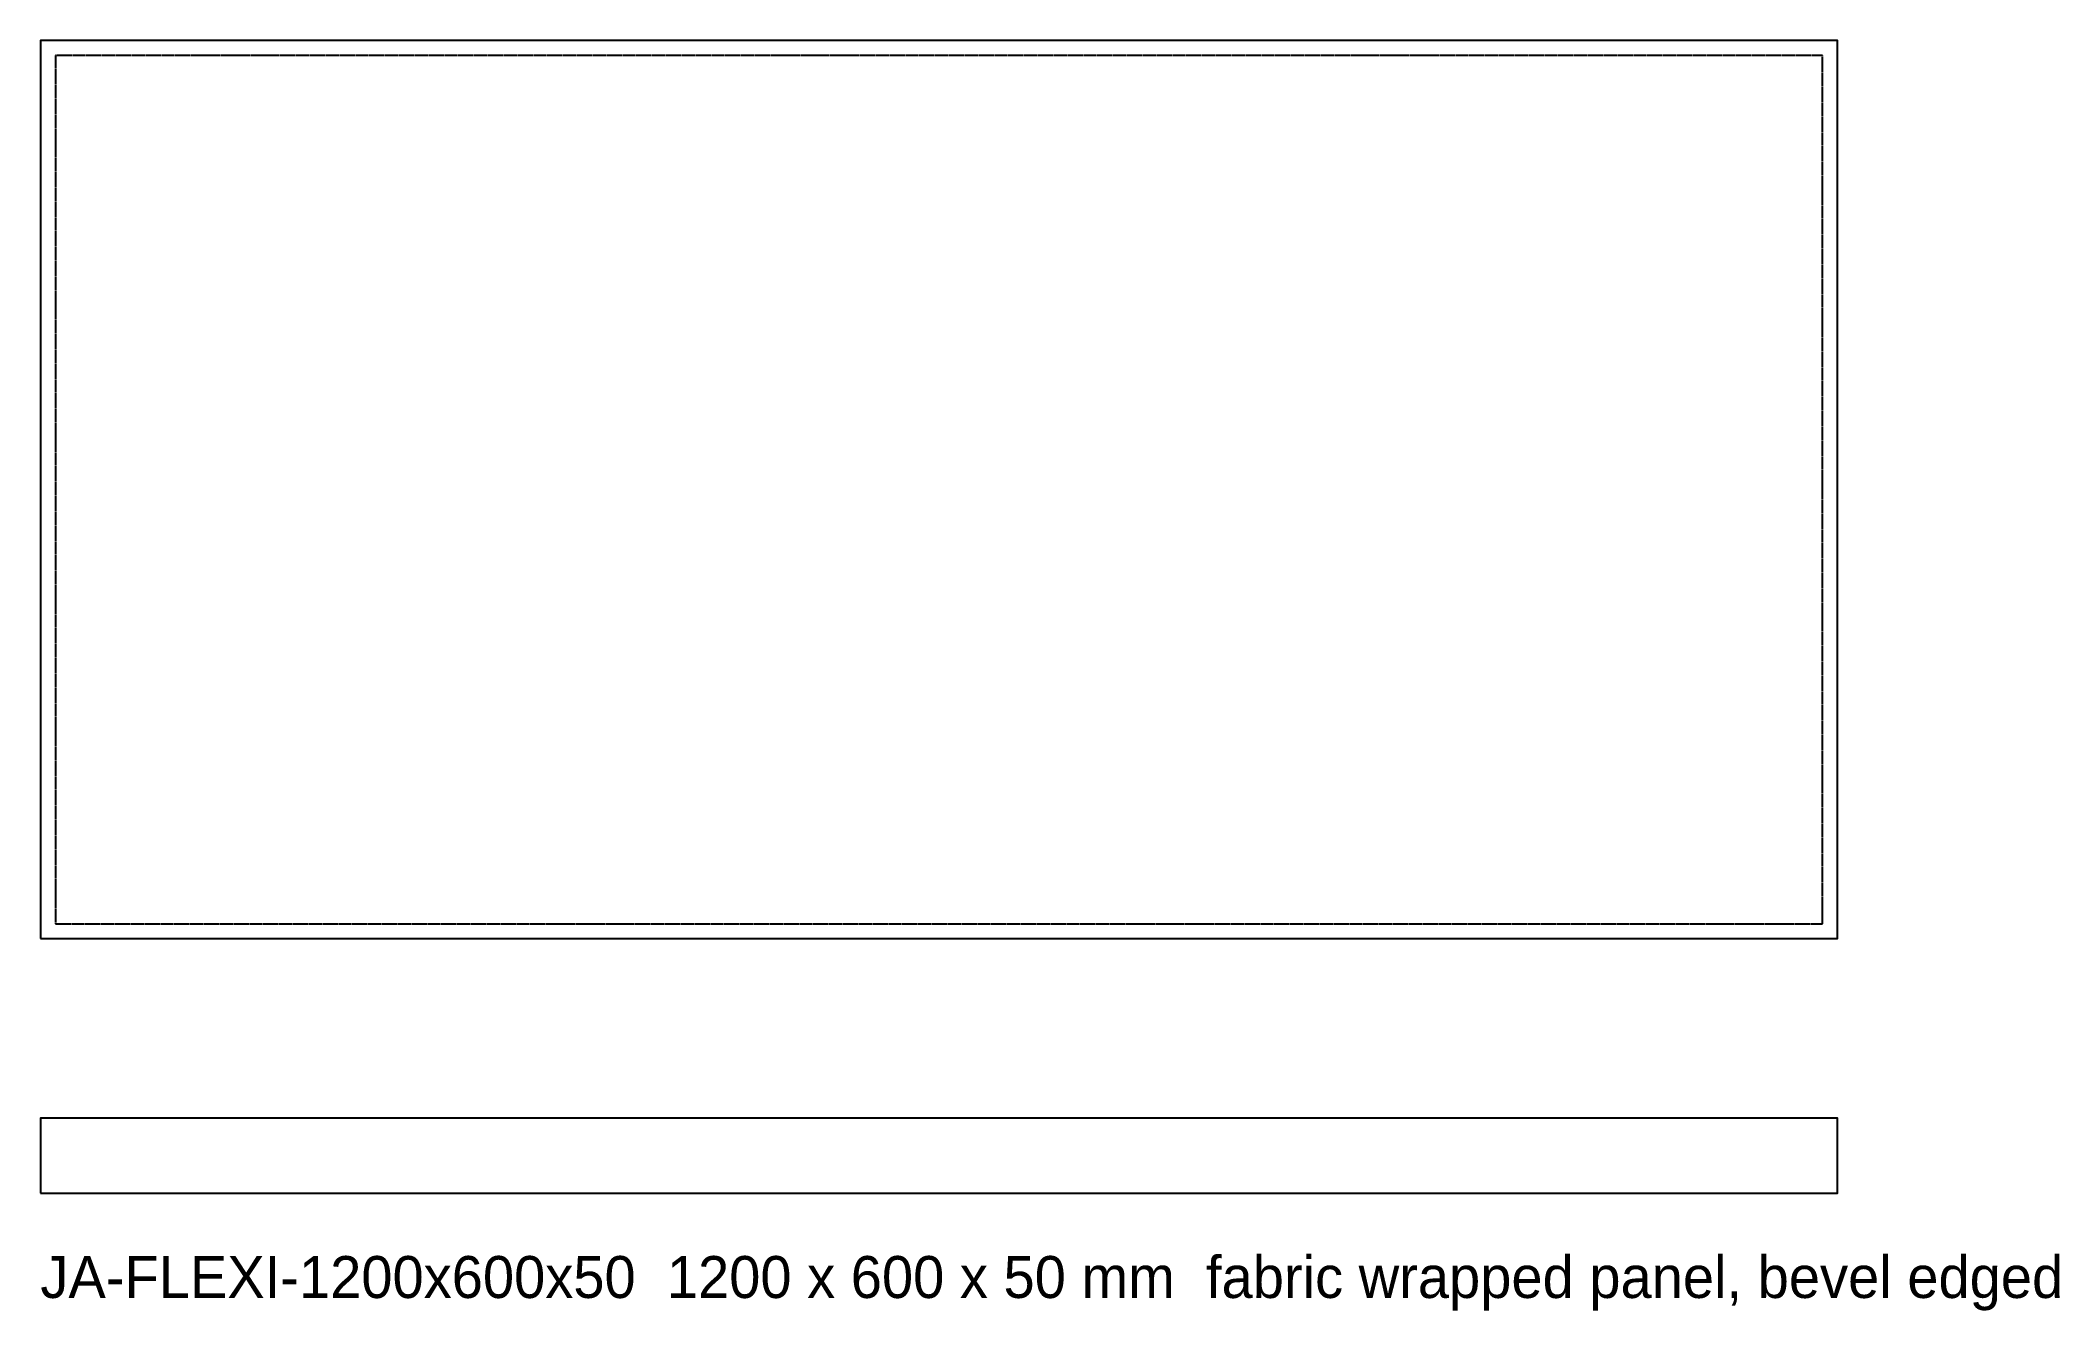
# Model space of a CAD drawing. Header units: millimetres. Extents: x 0 to 1348, y -248 to 600.
import ezdxf

# ---------------------------------------------------------------- set-up
doc = ezdxf.new("R2010")
doc.units = ezdxf.units.MM
doc.linetypes.add('DASHED', pattern=[1.524, 1.27, -0.254])
for name, color, linetype in [('JA-BEVEL', 8, 'Continuous'), ('JA-PANEL', 7, 'Continuous'), ('JA-TEXT', 7, 'Continuous')]:
    doc.layers.add(name, color=color, linetype=linetype)

# ---------------------------------------------------------------- blocks, each defined once
blk = doc.blocks.new('JA-FLEXI-1200x600x50')
at = {"layer": 'JA-BEVEL', "linetype": 'DASHED'}
blk.add_lwpolyline([(10, 10), (1190, 10), (1190, 590), (10, 590)], close=True, dxfattribs=at)
at = {"layer": 'JA-PANEL'}
for points in [[(0, 0), (1200, 0), (1200, 600), (0, 600)], [(0, -170), (1200, -170), (1200, -120), (0, -120)]]:
    blk.add_lwpolyline(points, close=True, dxfattribs=at)
at = {"layer": 'JA-TEXT'}
blk.add_text('JA-FLEXI-1200x600x50  1200 x 600 x 50 mm  fabric wrapped panel, bevel edged', height=28, dxfattribs=at).set_placement((0, -240))

msp = doc.modelspace()

# ---------------------------------------------------------------- block references
msp.add_blockref('JA-FLEXI-1200x600x50', (0, 0))

doc.saveas('drawing.dxf')
